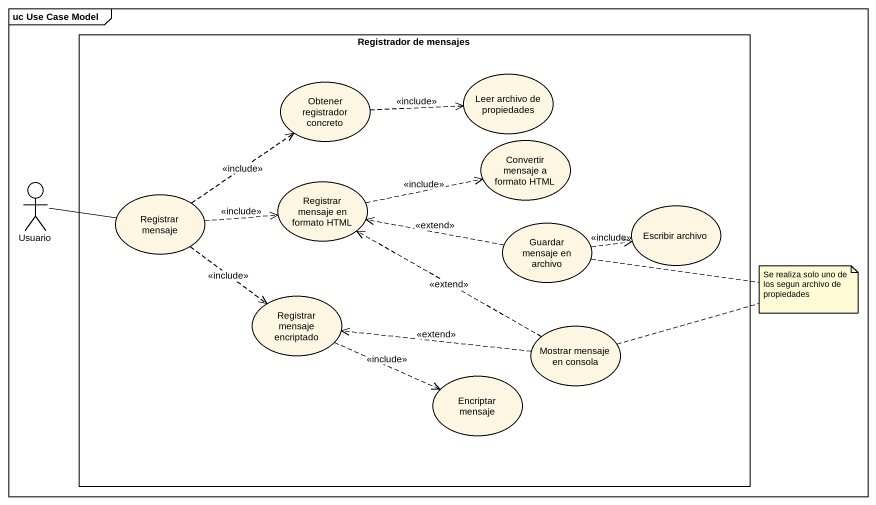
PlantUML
@startuml
mainframe uc Use Case Model
rectangle "Registrador de mensajes" as Registrador_de_mensajes {
  usecase "Obtener registrador concreto" as Obtener_registrador_concreto
  usecase "Leer archivo de propiedades" as Leer_archivo_de_propiedades
  usecase "Convertir mensaje a formato HTML" as Convertir_mensaje_a_formato
  usecase "Registrar mensaje en formato HTML" as Registrar_mensaje_en
  usecase "Registrar mensaje" as Registrar_mensaje
  usecase "Guardar mensaje en archivo" as Guardar_mensaje_en_archivo
  usecase "Escribir archivo" as Escribir_archivo
  usecase "Registrar mensaje encriptado" as Registrar_mensaje_encriptado
  usecase "Mostrar mensaje en consola" as Mostrar_mensaje_en_consola
  usecase "Encriptar mensaje" as Encriptar_mensaje
}
actor Usuario
Obtener_registrador_concreto .right.> Leer_archivo_de_propiedades : <<include>>
Usuario -right- Registrar_mensaje
Registrar_mensaje_en .right.> Convertir_mensaje_a_formato : <<include>>
Registrar_mensaje .up.> Obtener_registrador_concreto : <<include>>
Registrar_mensaje .right.> Registrar_mensaje_en : <<include>>
Registrar_mensaje ..> Registrar_mensaje_encriptado : <<include>>
Guardar_mensaje_en_archivo .left.> Registrar_mensaje_en : <<extend>>
Guardar_mensaje_en_archivo .right.> Escribir_archivo : <<include>>
Registrar_mensaje_encriptado .right.> Encriptar_mensaje : <<include>>
Mostrar_mensaje_en_consola .left.> Registrar_mensaje_en : <<extend>>
Mostrar_mensaje_en_consola .left.> Registrar_mensaje_encriptado : <<extend>>
note as N1
  Se realiza solo uno de los segun archivo de propiedades
end note
N1 .. Guardar_mensaje_en_archivo
N1 .. Mostrar_mensaje_en_consola
@enduml
